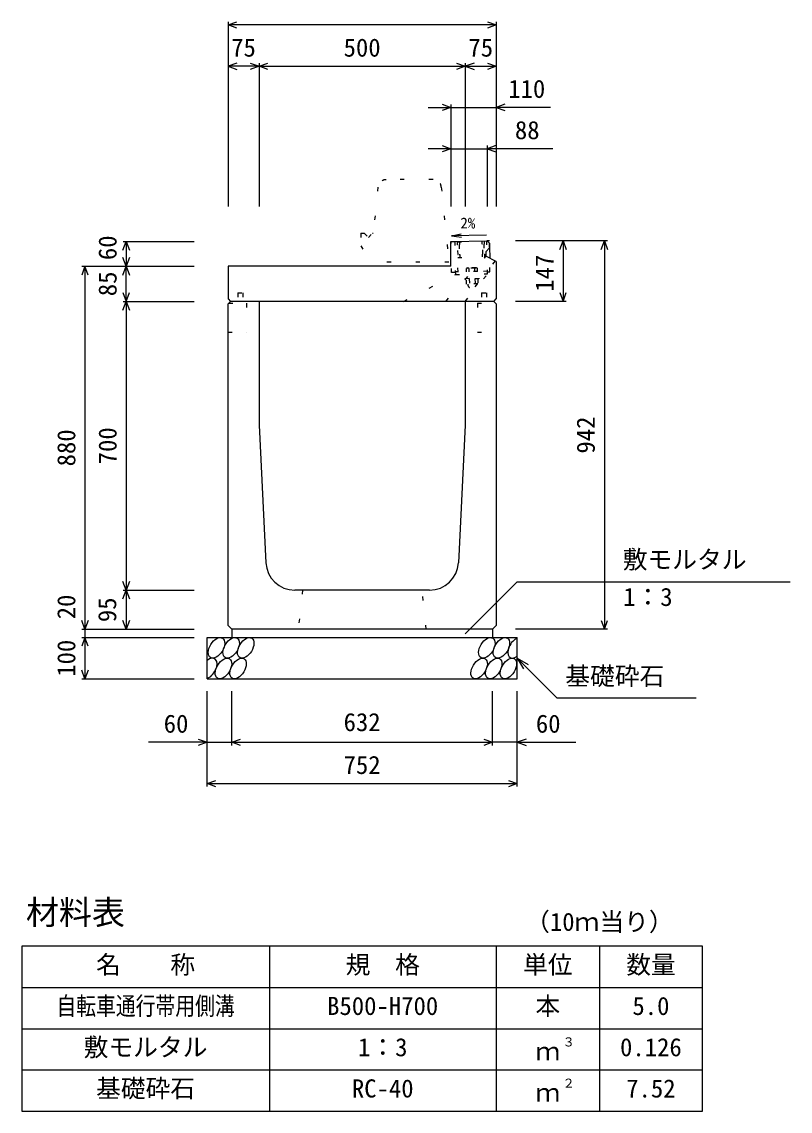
# Model space of a CAD drawing. Units: millimetres, scale not verified. Extents: x -12600 to 12600, y -5940 to 5940.
# Drawn here: x 4875 to 6737, y 1178 to 3819 of the extents above; entities that cross this region are included whole.
import ezdxf
from ezdxf.enums import TextEntityAlignment as Align

# ---------------------------------------------------------------- set-up
doc = ezdxf.new("R2010")
doc.units = ezdxf.units.MM
doc.header["$LTSCALE"] = 40
doc.linetypes.add('DOTTED', pattern=[1.75, 0.25, -1.5])
for name, color, linetype, lineweight in [('0-0_DIM', 7, 'Continuous', 25), ('0-2_HATCH', 6, 'Continuous', 25), ('0-3_HYO', 3, 'Continuous', 25), ('0-4_HYO2', 4, 'Continuous', 25), ('0-5_OUTLINE', 3, 'Continuous', 25), ('0-6_OUTLINE2', 4, 'DOTTED', 25), ('0-7_TXT', 7, 'Continuous', 25)]:
    doc.layers.add(name, color=color, linetype=linetype, lineweight=lineweight)
doc.styles.add('ＭＳ ゴシック', font='')
doc.styles.get('ＭＳ ゴシック').set_extended_font_data('MS Gothic')

msp = doc.modelspace()

# ---------------------------------------------------------------- linework, layer by layer
at = {"layer": '0-0_DIM'}
for p, q in [((5375, 3818.96), (5375, 3371.46)), ((6025, 3811.46), (5375, 3811.46)), ((6025, 3818.96), (6025, 3371.46)), ((5450, 3711.46), (5375, 3711.46)), ((5450, 3718.96), (5450, 3371.46)), ((5450, 3711.46), (5950, 3711.46)), ((5950, 3718.96), (5950, 3371.46)), ((5950, 3711.46), (6025, 3711.46)), ((5915, 3618.96), (5915, 3371.46)), ((5860, 3611.46), (5915, 3611.46)), ((5915, 3611.46), (6025, 3611.46)), ((6156.52, 3611.46), (6025, 3611.46)), ((6003, 3518.96), (6003, 3371.46)), ((5915, 3511.46), (5860, 3511.46)), ((5915, 3511.46), (6003, 3511.46)), ((6161.78, 3511.46), (6003, 3511.46)), ((5120.5, 3286.46), (5293, 3286.46)), ((5128, 3286.46), (5128, 3226.46)), ((6294.5, 3288.46), (6072, 3288.46)), ((6187, 3288.46), (6187, 3141.46)), ((6287, 3288.46), (6287, 2346.46)), ((5020.5, 3226.46), (5293, 3226.46)), ((5028, 3226.46), (5028, 2346.46)), ((5128, 3141.46), (5128, 3226.46)), ((5120.5, 3141.46), (5293, 3141.46)), ((5128, 3141.46), (5128, 2441.46)), ((6194.5, 3141.46), (6072, 3141.46)), ((5949.77, 2335.65), (6076, 2461.89)), ((6076, 2461.89), (6737.46, 2461.89)), ((5120.5, 2441.46), (5293, 2441.46)), ((5128, 2441.46), (5128, 2346.46)), ((5020.5, 2346.46), (5293, 2346.46)), ((5020.5, 2326.46), (5293, 2326.46)), ((5028, 2346.46), (5028, 2326.46)), ((5028, 2326.46), (5028, 2226.46)), ((6294.5, 2346.46), (6072, 2346.46)), ((6076, 2276.46), (6171.76, 2180.71)), ((6076, 2276.46), (6101.98, 2261.46)), ((6076, 2276.46), (6091, 2250.48)), ((5020.5, 2226.46), (5293, 2226.46)), ((5324, 1965.1), (5324, 2196.46)), ((5384, 2065.1), (5384, 2196.46)), ((6016, 2065.1), (6016, 2196.46)), ((6076, 1965.1), (6076, 2196.46)), ((6171.76, 2180.71), (6509.31, 2180.71)), ((5324, 2072.6), (5182.21, 2072.6)), ((5324, 2072.6), (5384, 2072.6)), ((5384, 2072.6), (6016, 2072.6)), ((6076, 2072.6), (6016, 2072.6)), ((6076, 2072.6), (6217.79, 2072.6)), ((5324, 1972.6), (6076, 1972.6))]:
    msp.add_line(p, q, dxfattribs=at)
for points in [[(5396.14, 3803.77), (5375, 3811.46), (5396.14, 3819.16)], [(6003.86, 3819.16), (6025, 3811.46), (6003.86, 3803.77)], [(5396.14, 3719.16), (5375, 3711.46), (5396.14, 3703.77)], [(5428.86, 3719.16), (5450, 3711.46), (5428.86, 3703.77)], [(5471.14, 3703.77), (5450, 3711.46), (5471.14, 3719.16)], [(5928.86, 3719.16), (5950, 3711.46), (5928.86, 3703.77)], [(5971.14, 3719.16), (5950, 3711.46), (5971.14, 3703.77)], [(6003.86, 3719.16), (6025, 3711.46), (6003.86, 3703.77)], [(5893.86, 3619.16), (5915, 3611.46), (5893.86, 3603.77)], [(6046.14, 3619.16), (6025, 3611.46), (6046.14, 3603.77)], [(5893.86, 3519.16), (5915, 3511.46), (5893.86, 3503.77)], [(6024.14, 3519.16), (6003, 3511.46), (6024.14, 3503.77)], [(5120.3, 3265.32), (5128, 3286.46), (5135.7, 3265.32)], [(6179.3, 3267.32), (6187, 3288.46), (6194.7, 3267.32)], [(6279.3, 3267.32), (6287, 3288.46), (6294.7, 3267.32)], [(5035.7, 3205.32), (5028, 3226.46), (5020.3, 3205.32)], [(5135.7, 3247.61), (5128, 3226.46), (5120.3, 3247.61)], [(5120.3, 3205.32), (5128, 3226.46), (5135.7, 3205.32)], [(5120.3, 3162.61), (5128, 3141.46), (5135.7, 3162.61)], [(6179.3, 3162.61), (6187, 3141.46), (6194.7, 3162.61)], [(5120.3, 3120.32), (5128, 3141.46), (5135.7, 3120.32)], [(5135.7, 2462.61), (5128, 2441.46), (5120.3, 2462.61)], [(5120.3, 2420.32), (5128, 2441.46), (5135.7, 2420.32)], [(5035.7, 2367.61), (5028, 2346.46), (5020.3, 2367.61)], [(5135.7, 2367.61), (5128, 2346.46), (5120.3, 2367.61)], [(6279.3, 2367.61), (6287, 2346.46), (6294.7, 2367.61)], [(5035.7, 2305.32), (5028, 2326.46), (5020.3, 2305.32)], [(5035.7, 2247.61), (5028, 2226.46), (5020.3, 2247.61)], [(5302.86, 2080.29), (5324, 2072.6), (5302.86, 2064.9)], [(5405.14, 2064.9), (5384, 2072.6), (5405.14, 2080.29)], [(5994.86, 2080.29), (6016, 2072.6), (5994.86, 2064.9)], [(6097.14, 2080.29), (6076, 2072.6), (6097.14, 2064.9)], [(5345.14, 1964.9), (5324, 1972.6), (5345.14, 1980.29)], [(6054.86, 1980.29), (6076, 1972.6), (6054.86, 1964.9)]]:
    msp.add_lwpolyline(points, dxfattribs=at)
at = {"layer": '0-2_HATCH', "linetype": 'DOTTED'}
for p, q in [((6003.93, 3208.28), (6002.28, 3288.27)), ((5932.32, 3212.81), (5931.46, 3254.8)), ((5931.6, 3247.8), (5996.59, 3249.14)), ((5996.44, 3256.14), (5997.31, 3214.15)), ((5955.5, 3222.66), (5953.04, 3220.74)), ((5953.43, 3221.09), (5955.5, 3222.66)), ((5976.74, 3223.1), (5955.5, 3222.66)), ((5978.87, 3221.61), (5976.74, 3223.1)), ((6009.82, 3213.4), (6009.14, 3246.65)), ((5925.84, 3211.68), (5916.84, 3211.49)), ((6003.8, 3214.28), (5925.82, 3212.68)), ((5949.94, 3197.17), (5982.93, 3197.85)), ((5952.87, 3183.23), (5952.61, 3195.73)), ((5953.19, 3213.24), (5953.04, 3220.74)), ((5979.43, 3213.78), (5953.19, 3213.24)), ((5959.44, 3213.37), (5959.28, 3220.87)), ((5959.54, 3195.87), (5959.8, 3183.37)), ((5973.19, 3213.65), (5973.03, 3221.15)), ((5973.39, 3196.15), (5973.65, 3183.66)), ((5979.43, 3213.78), (5979.28, 3221.28)), ((5980.32, 3196.3), (5980.58, 3183.8)), ((5982.93, 3197.85), (5982.96, 3196.35)), ((6003.82, 3213.28), (6009.82, 3213.4)), ((5980.58, 3183.8), (5952.87, 3183.23))]:
    msp.add_line(p, q, dxfattribs=at)
at = {"layer": '0-2_HATCH'}
msp.add_line((6008.6, 3273.02), (6009.14, 3246.65), dxfattribs=at)
at = {"layer": '0-2_HATCH', "linetype": 'DOTTED'}
for points in [[(5916.84, 3211.49), (5915.3, 3286.48), (5924.3, 3286.66)], [(5924.3, 3286.66), (5925.94, 3206.68), (6003.93, 3208.28)], [(5931.46, 3254.8), (5932.46, 3254.82), (5931.96, 3278.82), (5930.96, 3278.8), (5930.82, 3285.79), (5995.8, 3287.13)], [(5935.82, 3285.9), (5935.96, 3278.9), (5934.96, 3278.88), (5935.45, 3254.88), (5936.45, 3254.9), (5936.6, 3247.91)], [(5991.59, 3249.04), (5991.44, 3256.04), (5992.44, 3256.06), (5991.95, 3280.05), (5990.95, 3280.03), (5990.81, 3287.03)], [(5995.8, 3287.13), (5995.95, 3280.13), (5994.95, 3280.11), (5995.44, 3256.12), (5996.44, 3256.14)], [(6008.6, 3273.02), (6008.28, 3288.39), (6002.28, 3288.27)], [(5982.96, 3196.35), (5949.97, 3195.67), (5949.94, 3197.17)]]:
    msp.add_lwpolyline(points, dxfattribs=at)
for centre, radius, start, end in [((5956.23, 3217.52), 4.53, 47.57461, 134.78335), ((5966.53, 3202.73), 19.53, 70.56972, 111.78823), ((5976.22, 3217.93), 4.53, 47.57461, 134.78335), ((5966.72, 3183.51), 11, 181.1783, 1.1783)]:
    msp.add_arc(centre, radius, start, end, dxfattribs=at)
at = {"layer": '0-2_HATCH'}
for centre in [(5346.89, 2301.46), (5382.37, 2301.46), (5417.84, 2301.46), (6002.05, 2301.46), (6037.52, 2301.46), (5363.77, 2251.46), (5399.25, 2251.46), (5983.45, 2251.46), (6018.93, 2251.46), (6054.41, 2251.46)]:
    msp.add_ellipse(centre, major_axis=(14.54, 23.54), ratio=0.5792, dxfattribs=at)
for centre, start_param, end_param in [((6073, 2301.46), 0.6666252, 4.1103269), ((5328.3, 2251.46), 3.7419964, 7.318141)]:
    msp.add_ellipse(centre, major_axis=(14.54, 23.54), ratio=0.5792, start_param=start_param, end_param=end_param, dxfattribs=at)
at = {"layer": '0-3_HYO'}
for p, q in [((5475, 1578.36), (5475, 1178.36)), ((6025, 1578.36), (6025, 1178.36)), ((6275, 1578.36), (6275, 1178.36)), ((4875, 1478.36), (6525, 1478.36))]:
    msp.add_line(p, q, dxfattribs=at)
msp.add_lwpolyline([(4875, 1178.36), (6525, 1178.36), (6525, 1578.36), (4875, 1578.36)], close=True, dxfattribs=at)
at = {"layer": '0-4_HYO2'}
for p, q in [((4875, 1378.36), (6525, 1378.36)), ((4875, 1278.36), (6525, 1278.36))]:
    msp.add_line(p, q, dxfattribs=at)
at = {"layer": '0-5_OUTLINE', "linetype": 'DOTTED'}
for p, q in [((5871.9, 3436.46), (5758.1, 3436.46)), ((5738.2, 3418.41), (5727, 3306.46)), ((5891.8, 3418.45), (5910, 3236.46)), ((5697, 3306.46), (5697, 3276.46)), ((5697, 3306.46), (5705, 3306.46)), ((5697, 3276.46), (5720, 3236.46)), ((5910, 3236.46), (5720, 3236.46))]:
    msp.add_line(p, q, dxfattribs=at)
at = {"layer": '0-5_OUTLINE'}
for p, q in [((5915, 3286.46), (6003, 3288.28)), ((5915, 3226.46), (5915, 3286.46)), ((6003, 3288.28), (6009, 3282.4)), ((6009, 3282.4), (6009, 3271.4)), ((6000, 3261.4), (6009, 3271.4)), ((6000, 3261.4), (6000, 3251.4)), ((6025, 3238.4), (6000, 3251.4)), ((5915, 3226.46), (5375, 3226.46)), ((5375, 3226.46), (5375, 3147.46)), ((6025, 3238.4), (6025, 3147.46)), ((5375, 3147.46), (5381, 3141.46)), ((6019, 3141.46), (6025, 3147.46)), ((6019, 3141.46), (5381, 3141.46)), ((5450, 3141.46), (5450, 2841.46)), ((5950, 3141.46), (5950, 2841.46)), ((6019, 3141.46), (6025, 3135.46)), ((6025, 3135.46), (6025, 2355.46)), ((5450, 2841.46), (5466.67, 2507.97)), ((5950, 2841.46), (5933.33, 2507.97)), ((5863.41, 2441.46), (5536.59, 2441.46)), ((5375, 2355.46), (5384, 2346.46)), ((6016, 2346.46), (6025, 2355.46)), ((5324, 2326.46), (6076, 2326.46)), ((5324, 2226.46), (5324, 2326.46)), ((6016, 2346.46), (5384, 2346.46)), ((5384, 2346.46), (5384, 2326.46)), ((6016, 2346.46), (6016, 2326.46)), ((6076, 2226.46), (6076, 2326.46)), ((5324, 2226.46), (6076, 2226.46))]:
    msp.add_line(p, q, dxfattribs=at)
at = {"layer": '0-5_OUTLINE', "linetype": 'DOTTED'}
msp.add_lwpolyline([(5705, 3306.46), (5715, 3296.46), (5725, 3306.46), (5727, 3306.46)], dxfattribs=at)
at = {"layer": '0-5_OUTLINE'}
msp.add_lwpolyline([(5375, 2355.46), (5375, 3135.46), (5381, 3141.46)], dxfattribs=at)
at = {"layer": '0-5_OUTLINE', "linetype": 'DOTTED'}
for centre, start, end in [((5758.1, 3416.46), 90, 174.40835), ((5871.9, 3416.46), 4.08463, 90)]:
    msp.add_arc(centre, 20, start, end, dxfattribs=at)
at = {"layer": '0-5_OUTLINE'}
for centre, start, end in [((5536.59, 2511.46), 182.86241, 270), ((5863.41, 2511.46), 270, 356.75146)]:
    msp.add_arc(centre, 70, start, end, dxfattribs=at)
at = {"layer": '0-6_OUTLINE2'}
for p, q in [((5902.91, 3141.46), (6000.25, 3251.33)), ((6022.29, 3239.87), (5945.93, 3141.46)), ((5800, 3141.46), (5925.94, 3206.68)), ((5950, 3141.46), (6003.93, 3208.28)), ((5398.5, 3161.96), (5410.5, 3161.96)), ((5398.5, 3161.96), (5398.5, 3136.96)), ((5410.5, 3161.96), (5410.5, 3136.96)), ((5989.5, 3161.96), (6001.5, 3161.96)), ((5989.5, 3161.96), (5989.5, 3136.96)), ((6001.5, 3161.96), (6001.5, 3136.96)), ((5376.5, 3136.96), (5420, 3136.96)), ((5420, 3136.96), (5420, 3066.46)), ((5979.45, 3136.96), (6023.5, 3136.96)), ((5979.45, 3136.96), (5979.45, 3066.46)), ((5375, 3066.46), (5420, 3066.46)), ((5979.45, 3066.46), (6024.45, 3066.46)), ((5555.24, 2441.46), (5545.24, 2346.46)), ((5855.24, 2346.46), (5845.24, 2441.46))]:
    msp.add_line(p, q, dxfattribs=at)
at = {"layer": '0-7_TXT'}
msp.add_line((5916.72, 3300.4), (5940.44, 3296.72), dxfattribs=at)
msp.add_lwpolyline([(6001.28, 3302.14), (5916.72, 3300.4), (5940.26, 3305.05)], dxfattribs=at)

# ---------------------------------------------------------------- texts
at = {"layer": '0-0_DIM', "style": 'ＭＳ ゴシック'}
for s, p in [('75', (5382.5, 3721.46)), ('500', (5655, 3721.46)), ('75', (5957.5, 3721.46)), ('110', (6054.02, 3621.46)), ('88', (6070.19, 3521.46)), ('敷モルタル', (6331.6, 2480.62)), ('1：3', (6332.6, 2389.93)), ('基礎砕石', (6192.32, 2197.88)), ('60', (5219, 2082.6)), ('632', (5655, 2086.46)), ('60', (6121, 2082.6)), ('752', (5655, 1982.6))]:
    msp.add_text(s, height=43.99, dxfattribs=at).set_placement(p, align=Align.BOTTOM_LEFT)
for s, p in [('60', (5118, 3241.46)), ('147', (6177, 3164.96)), ('85', (5118, 3153.96)), ('942', (6277, 2772.46)), ('880', (5018, 2741.46)), ('700', (5118, 2746.46)), ('20', (5018, 2370.78)), ('95', (5117.11, 2363.91)), ('100', (5018, 2231.46))]:
    msp.add_text(s, height=43.99, rotation=90, dxfattribs=at).set_placement(p, align=Align.BOTTOM_LEFT)
at = {"layer": '0-7_TXT', "style": 'ＭＳ ゴシック'}
for s, height, p in [('2%', 26.39, (5938.18, 3310.21)), ('材料表', 58.65, (4885, 1613.36)), ('（10ｍ当り）', 43.99, (6095, 1602.36)), ('名\u3000\u3000称', 43.99, (5055, 1498.36)), ('規\u3000格', 43.99, (5660, 1498.36)), ('単位', 43.99, (6090, 1498.36)), ('数量', 43.99, (6340, 1498.36)), ('B500-H700', 43.99, (5615, 1398.36)), ('本', 43.99, (6120, 1398.36)), ('5.0', 43.99, (6355, 1398.36)), ('敷モルタル', 43.99, (5025, 1298.36)), ('1：3', 43.99, (5690, 1298.36)), ('３', 21.99, (6185.54, 1328.73)), ('0.126', 43.99, (6325, 1298.36)), ('ｍ', 43.99, (6120, 1288.36)), ('基礎砕石', 43.99, (5055, 1198.36)), ('RC-40', 43.99, (5675, 1198.36)), ('２', 21.99, (6185.54, 1228.73)), ('7.52', 43.99, (6340, 1198.36)), ('ｍ', 43.99, (6120, 1188.36))]:
    msp.add_text(s, height=height, dxfattribs=at).set_placement(p, align=Align.BOTTOM_LEFT)
at = {"layer": '0-7_TXT', "style": 'ＭＳ ゴシック', "width": 0.8}
msp.add_text('自転車通行帯用側溝', height=43.99, dxfattribs=at).set_placement((4959, 1398.36), align=Align.BOTTOM_LEFT)

doc.saveas('drawing.dxf')
